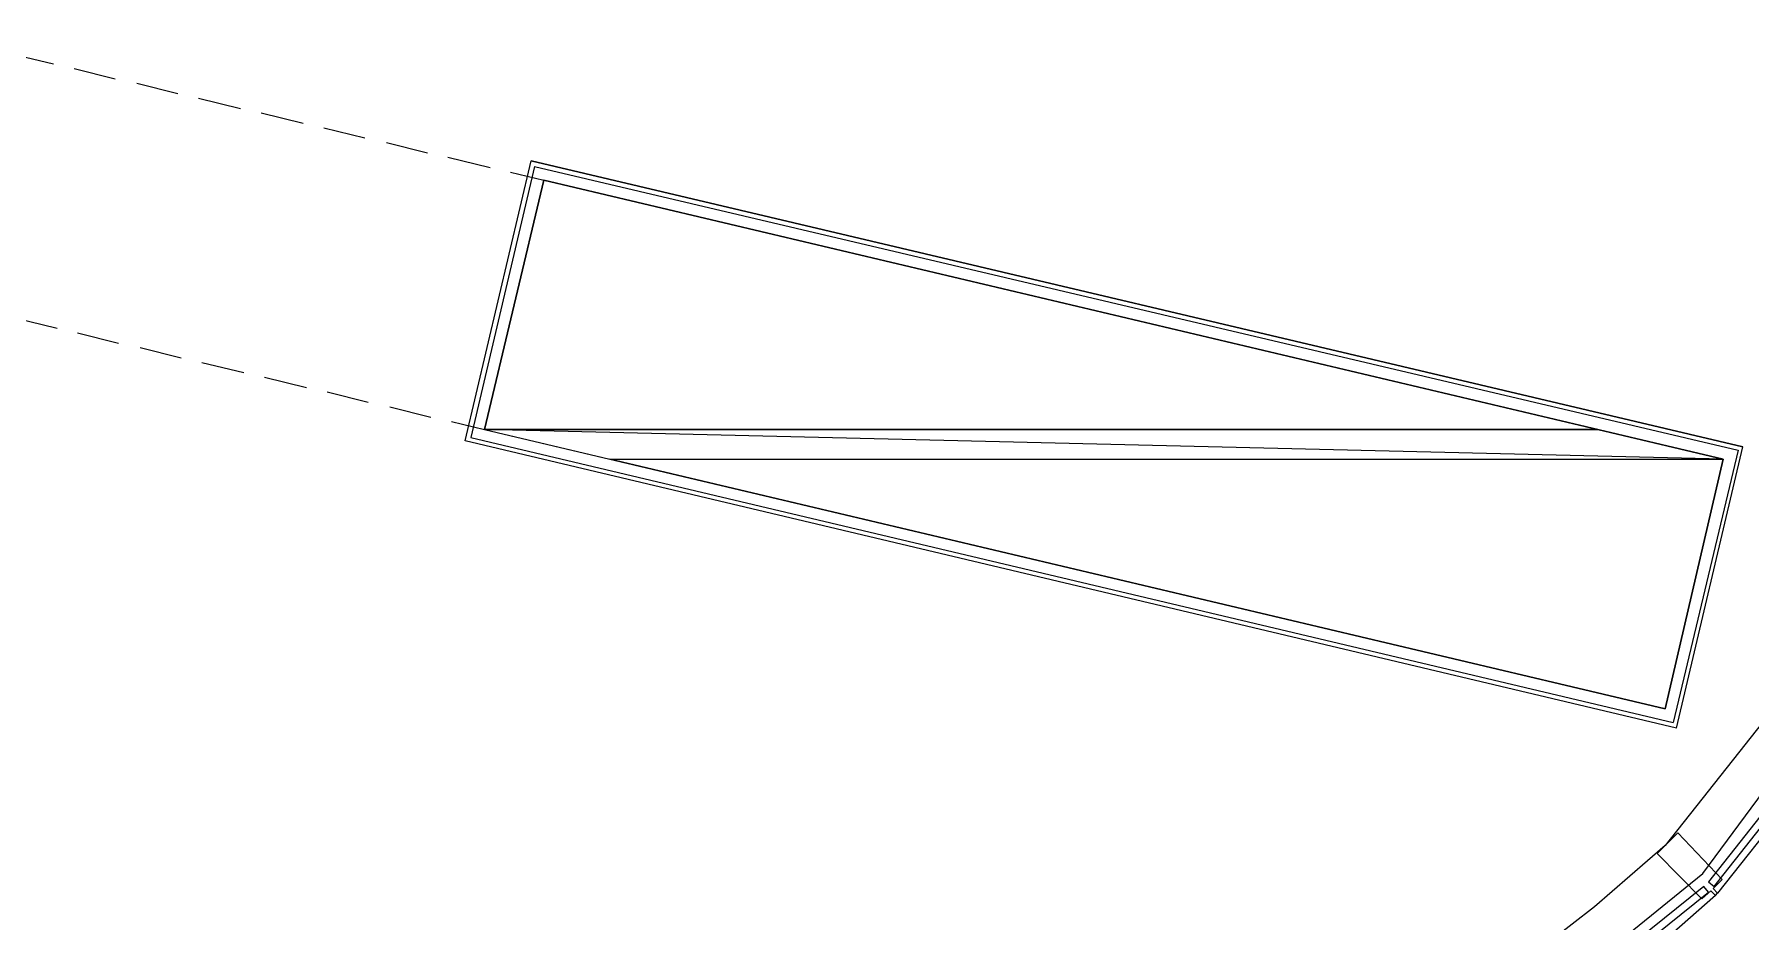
# Model space of a CAD drawing. Header units: feet. Extents: x -84 to 198, y -22 to 181.
# Drawn here: x 100.08 to 120.16, y 35.47 to 45.86 of the extents above; entities that cross this region are included whole.
import ezdxf

# ---------------------------------------------------------------- set-up
doc = ezdxf.new("R2010")
doc.units = ezdxf.units.FT
for name, color, linetype in [('A-AREA-UNIDAD', 30, 'CONTINUOUS'), ('A-LINEA', 7, 'CONTINUOUS'), ('A-MURO-CONCRETO', 8, 'CONTINUOUS')]:
    doc.layers.add(name, color=color, linetype=linetype)

msp = doc.modelspace()

# ---------------------------------------------------------------- linework, layer by layer
at = {"layer": 'A-AREA-UNIDAD'}
msp.add_lwpolyline([(116.56, 33.5644), (119.6, 36.0356), (121.728, 38.9156), (121.92, 38.9689), (123.36, 42.5244), (123.712, 45.9733), (123.12, 49.8844), (121.92, 53.5289), (119.68, 56.6933), (117.2, 58.4889), (116.96, 59.1289), (116.832, 58.4889), (116.512, 58.2933), (113.68, 58.9689), (113.44, 59.1644), (113.568, 59.7333), (112.56, 59.7333), (109.52, 60.48), (108.88, 60.48), (108.8, 60.7644), (104.56, 61.6533), (100.88, 62.6489), (100.32, 62.6489), (98.848, 56.64)], dxfattribs=at)
at = {"layer": 'A-LINEA'}
for p, q in [((99.8133, 45.6311), (100.3067, 45.5111)), ((100.5467, 45.4578), (101.0267, 45.3378)), ((101.28, 45.2844), (101.76, 45.1644)), ((102, 45.1111), (102.4933, 44.9911)), ((102.7333, 44.9378), (103.2267, 44.8178)), ((103.4667, 44.7644), (103.9467, 44.6444)), ((104.2, 44.5911), (104.68, 44.4711)), ((104.92, 44.4178), (105.4133, 44.2978)), ((120.0667, 41.0311), (105.8933, 44.3778)), ((105.6533, 44.2444), (106.04, 44.1511)), ((105.9333, 44.3111), (120.0133, 40.9911)), ((99.8533, 42.5378), (100.3467, 42.4178)), ((100.5867, 42.3644), (101.0667, 42.2444)), ((101.32, 42.1911), (101.8, 42.0711)), ((102.04, 42.0178), (102.5333, 41.8978)), ((102.7733, 41.8444), (103.2667, 41.7244)), ((103.5067, 41.6711), (103.9867, 41.5511)), ((104.24, 41.4978), (104.72, 41.3778)), ((104.96, 41.3244), (105.3467, 41.2311)), ((119.2933, 37.7378), (105.12, 41.0978)), ((119.2933, 37.7378), (120.0667, 41.0311)), ((121.4667, 39.2844), (119.16, 36.3644)), ((122.1733, 38.8444), (119.7733, 35.8044)), ((119.16, 36.3644), (118.3333, 35.6444)), ((119.7467, 35.7778), (118.8667, 35.0044)), ((119.76, 35.7911), (119.76, 35.7911)), ((118.3333, 35.6444), (116.2133, 34.0044))]:
    msp.add_line(p, q, dxfattribs=at)
for points in [[(105.12, 41.0978), (105.8933, 44.3778), (120.0667, 41.0311)], [(105.9333, 44.3111), (105.1867, 41.1378), (119.2533, 37.8044)], [(105.9333, 44.3111), (120.0133, 40.9911), (119.2533, 37.8044)], [(106.04, 44.1511), (105.3467, 41.2311), (119.16, 37.9644), (119.84, 40.8844), (106.04, 44.1511)], [(122.0267, 38.9244), (119.6667, 35.9378), (119.7333, 35.8844), (122.0933, 38.8711), (122.0267, 38.9244)], [(119.5867, 35.7378), (119.6933, 35.8311), (119.7467, 35.7778), (119.7733, 35.8044), (119.72, 35.8578), (119.8267, 35.9644), (119.3067, 36.5111), (119.0667, 36.2711), (119.5867, 35.7378)], [(119.6133, 35.8844), (116.6533, 33.4978), (116.7067, 33.4311), (119.6667, 35.8178), (119.6133, 35.8844)]]:
    msp.add_lwpolyline(points, dxfattribs=at)
at = {"layer": 'A-MURO-CONCRETO'}
for points in [[(106.04, 44.1511), (118.3733, 41.2311), (105.3467, 41.2311), (106.04, 44.1511), (106.04, 44.1511)], [(105.3467, 41.2311), (106.8133, 40.8844), (119.84, 40.8844), (105.3467, 41.2311)], [(105.3467, 41.2311), (118.3733, 41.2311), (119.84, 40.8844), (105.3467, 41.2311), (105.3467, 41.2311)], [(106.8133, 40.8844), (119.84, 40.8844), (119.16, 37.9644), (106.8133, 40.8844), (106.8133, 40.8844)]]:
    msp.add_lwpolyline(points, dxfattribs=at)

doc.saveas('drawing.dxf')
